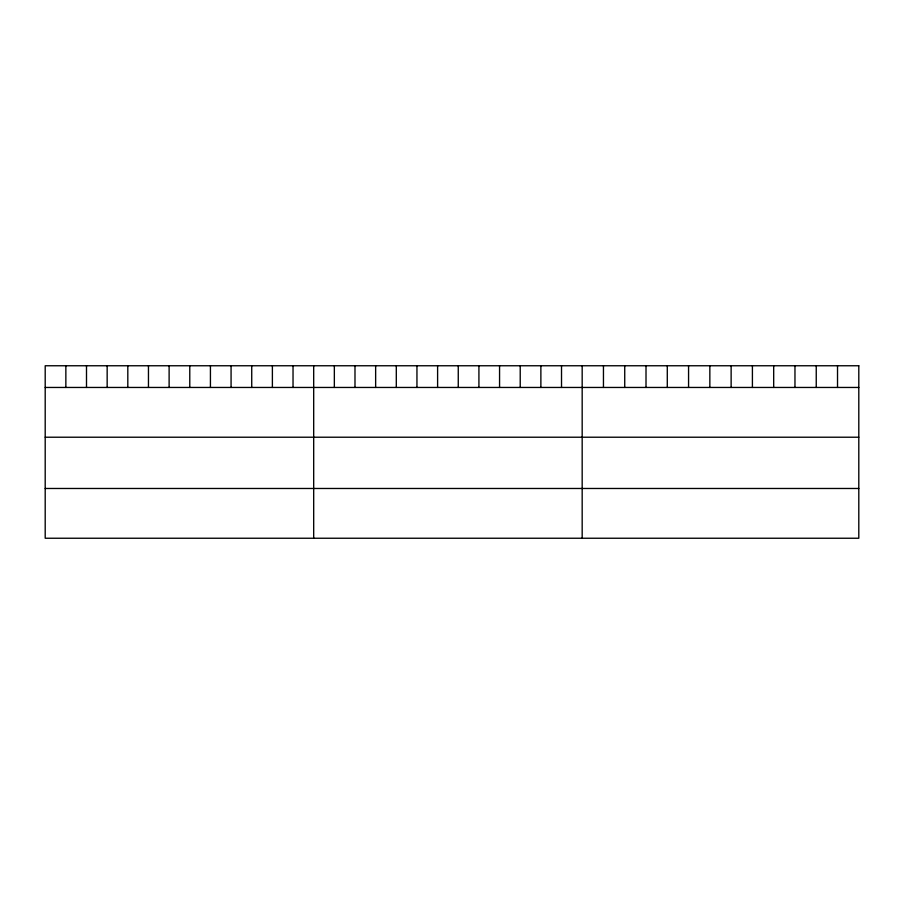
<?xml version="1.0" encoding="UTF-8"?>
<svg xmlns="http://www.w3.org/2000/svg" width="904" height="904" viewBox="0 0 904 904"><rect width="100%" height="100%" fill="white"/><g stroke="black" fill="none" stroke-linecap="round" stroke-linejoin="round"><path stroke-width="1.36" d="M45.2 387.454L858.8 387.454M45.2 437.22L858.8 437.22M45.2 488.476L858.8 488.476M837.522 365.758L837.522 387.454M816.244 365.758L816.244 387.454M794.966 365.758L794.966 387.454M773.688 365.758L773.688 387.454M752.41 365.758L752.41 387.454M731.133 365.758L731.133 387.454M709.843 365.758L709.843 387.454M688.565 365.758L688.565 387.454M667.288 365.758L667.288 387.454M646.01 365.758L646.01 387.454M624.732 365.758L624.732 387.454M603.454 365.758L603.454 387.454M582.176 365.758L582.176 538.242M561.52 365.758L561.52 387.454M540.874 365.758L540.874 387.454M520.218 365.758L520.218 387.454M499.562 365.758L499.562 387.454M478.917 365.758L478.917 387.454M458.26 365.758L458.26 387.454M437.604 365.758L437.604 387.454M416.947 365.758L416.947 387.454M396.302 365.758L396.302 387.454M375.646 365.758L375.646 387.454M354.989 365.758L354.989 387.454M334.344 365.758L334.344 387.454M313.688 365.758L313.688 538.242M293.032 365.758L293.032 387.454M272.387 365.758L272.387 387.454M251.73 365.758L251.73 387.454M231.074 365.758L231.074 387.454M210.429 365.758L210.429 387.454M189.772 365.758L189.772 387.454M169.116 365.758L169.116 387.454M148.459 365.758L148.459 387.454M127.814 365.758L127.814 387.454M107.158 365.758L107.158 387.454M86.501 365.758L86.501 387.454M65.856 365.758L65.856 387.454M858.8 365.758L45.2 365.758L45.2 538.242L858.8 538.242L858.8 365.758"/></g></svg>
